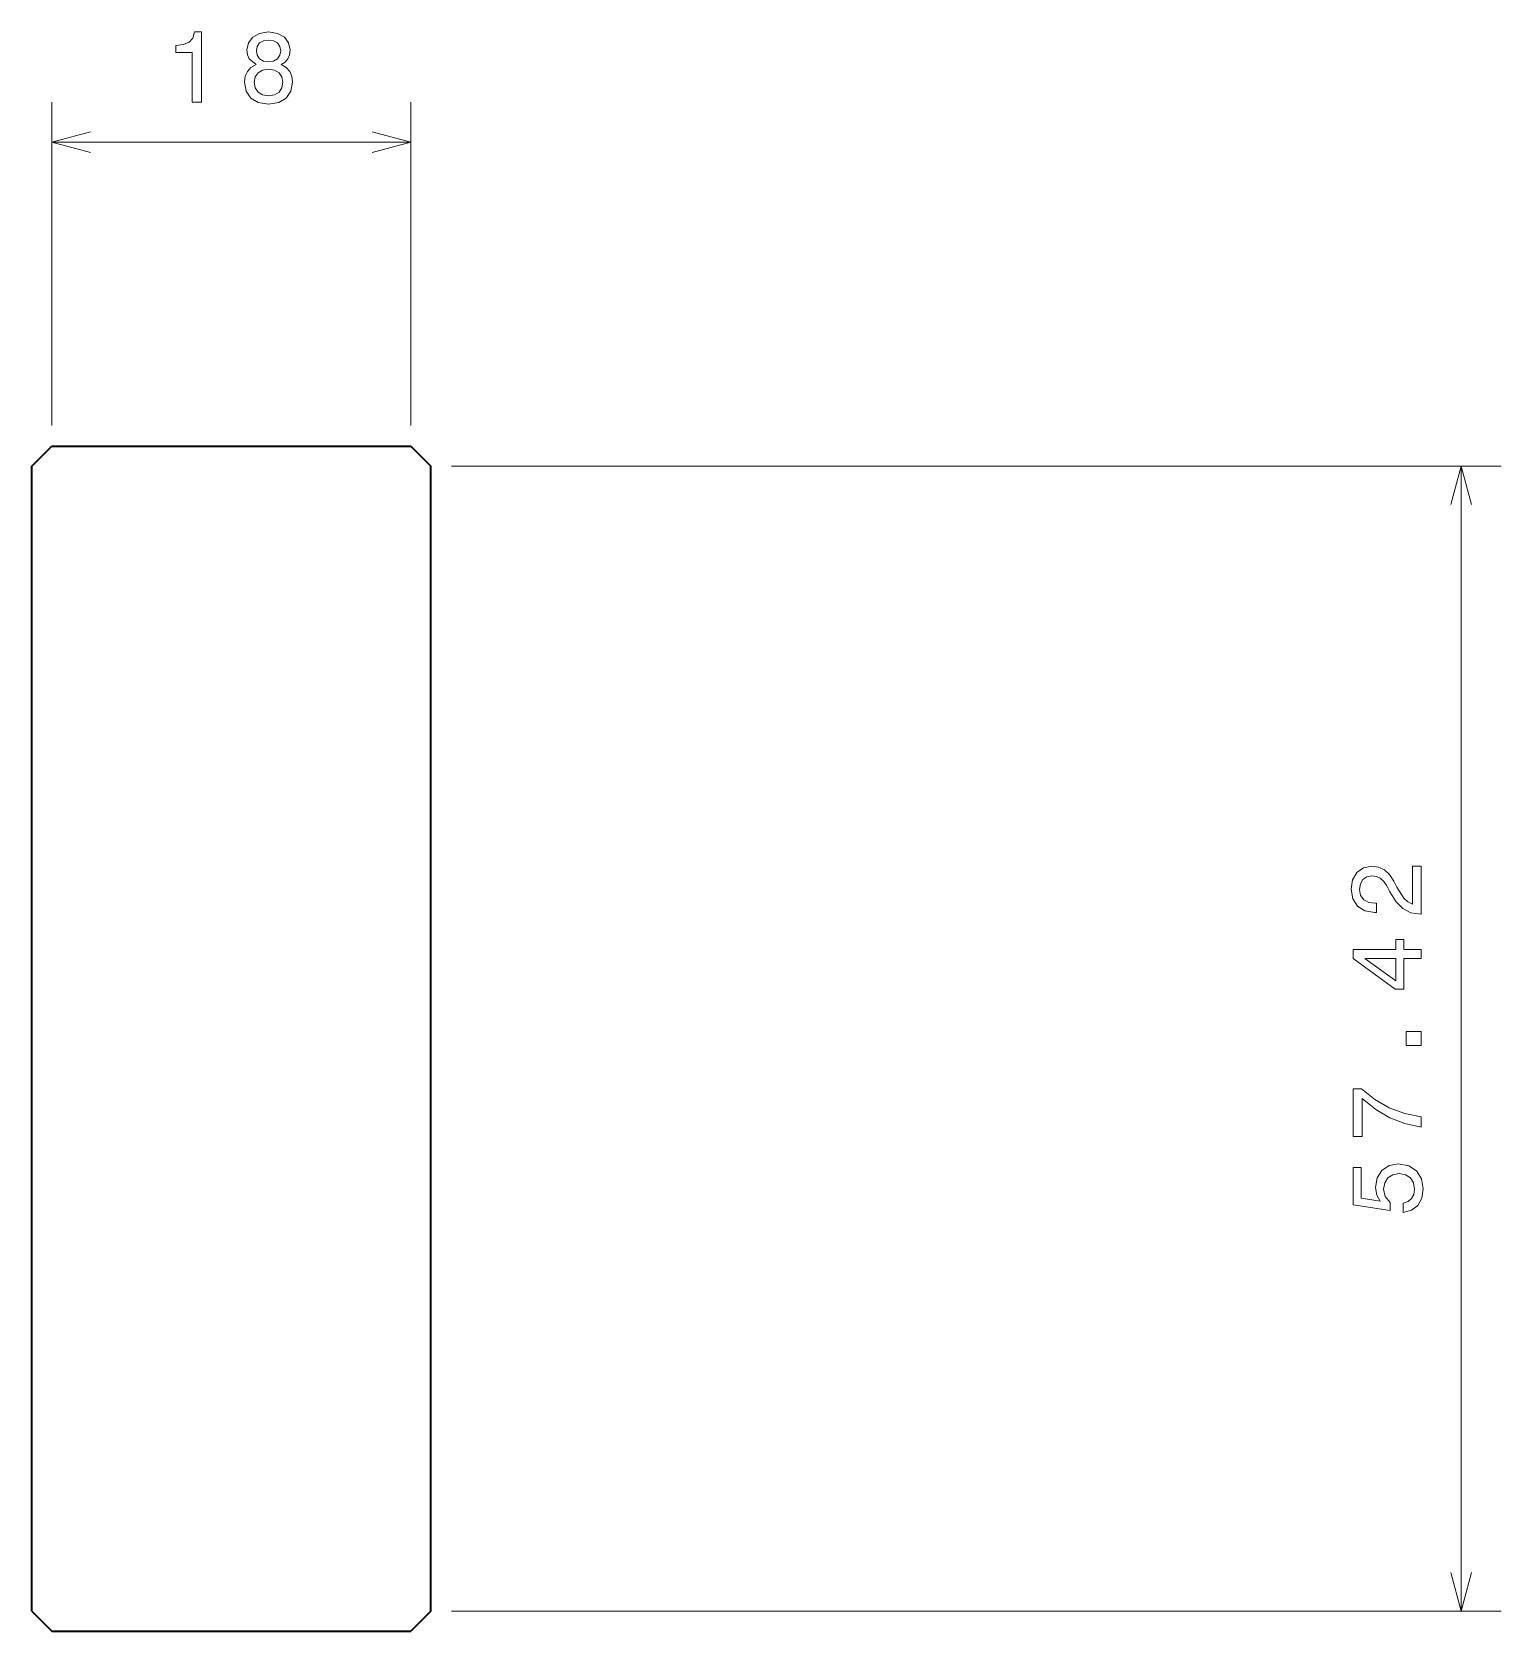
# Model space of a CAD drawing. Extents: x 138.5 to 212.2, y 75.3 to 155.5.
import ezdxf

# ---------------------------------------------------------------- set-up
doc = ezdxf.new("R2010")
doc.units = 0

msp = doc.modelspace()

# ---------------------------------------------------------------- linework, layer by layer
at = {"color": 7, "lineweight": 13}
for p, q in [((139.500015, 135.751694), (139.500015, 151.952759)), ((157.500015, 135.751694), (157.500015, 151.952759)), ((139.500015, 149.952759), (157.500015, 149.952759)), ((159.540009, 133.7117), (212.19162, 133.7117)), ((210.19162, 76.288307), (210.19162, 133.7117)), ((159.540009, 76.288307), (212.19162, 76.288307))]:
    msp.add_line(p, q, dxfattribs=at)
at = {"color": 7, "lineweight": 35}
for p, q in [((138.500015, 133.7117), (139.500015, 134.7117)), ((139.500015, 134.7117), (157.500015, 134.7117)), ((157.500015, 134.7117), (158.500015, 133.7117)), ((138.500015, 76.288307), (138.500015, 133.7117)), ((158.500015, 76.288307), (158.500015, 133.7117)), ((138.500015, 76.288307), (139.500015, 75.288307)), ((158.500015, 76.288307), (157.500015, 75.288307)), ((139.500015, 75.288307), (157.500015, 75.288307))]:
    msp.add_line(p, q, dxfattribs=at)
at = {"color": 7, "lineweight": 13}
for points in [[(146.541229, 151.952759), (147.000168, 151.952759), (147.000168, 155.477982), (146.657227, 155.477982), (146.566452, 155.170349), (146.384888, 154.963562), (146.107513, 154.842529), (145.724228, 154.802185), (145.724228, 154.444122), (146.541229, 154.444122)], [(149.742676, 153.838928), (149.485474, 153.697723), (149.30896, 153.501038), (149.197998, 153.253906), (149.162704, 152.95636), (149.243393, 152.507523), (149.475388, 152.159531), (149.853622, 151.937637), (150.368027, 151.851898), (150.877396, 151.937637), (151.255646, 152.159531), (151.487625, 152.507523), (151.573364, 152.95636), (151.53302, 153.253906), (151.427109, 153.501038), (151.24556, 153.697723), (150.993393, 153.838928), (151.195129, 153.959961), (151.336334, 154.126389), (151.422073, 154.328125), (151.452332, 154.575241), (151.371628, 154.933319), (151.159821, 155.220779), (150.816879, 155.407379), (150.368027, 155.477982), (149.914139, 155.407379), (149.571198, 155.220779), (149.35434, 154.933319), (149.278702, 154.575241), (149.303909, 154.328125), (149.389648, 154.126389)], [(149.757797, 154.534897), (149.798141, 154.756805), (149.919189, 154.928268), (150.110825, 155.03418), (150.368027, 155.074524), (150.620193, 155.03418), (150.811844, 154.928268), (150.932877, 154.756805), (150.978256, 154.534897), (150.932877, 154.307953), (150.811844, 154.131439), (150.620193, 154.015442), (150.368027, 153.980133), (150.110825, 154.020477), (149.919189, 154.131439), (149.798141, 154.307953)], [(149.646851, 152.966446), (149.692245, 153.233734), (149.838501, 153.435471), (150.065445, 153.566589), (150.368027, 153.611984), (150.665588, 153.566589), (150.892532, 153.435471), (151.038788, 153.233734), (151.089218, 152.966446), (151.038788, 152.678986), (150.892532, 152.462128), (150.665588, 152.320923), (150.368027, 152.275528), (150.065445, 152.320923), (149.838501, 152.462128), (149.692245, 152.678986)], [(208.19162, 111.241493), (208.19162, 113.647118), (207.757904, 113.647118), (207.757904, 111.745819), (207.520874, 111.85173), (207.324188, 112.033287), (206.96611, 112.593079), (206.814819, 112.890633), (206.597961, 113.223488), (206.345795, 113.460518), (206.048248, 113.596687), (205.710342, 113.647118), (205.286713, 113.561378), (204.953857, 113.324348), (204.742035, 112.961235), (204.666397, 112.492218), (204.752136, 112.008064), (204.989166, 111.639915), (205.367401, 111.402878), (205.866684, 111.322189), (205.937286, 111.322189), (205.937286, 111.78112), (205.896942, 111.78112), (205.554001, 111.826508), (205.301849, 111.962677), (205.140457, 112.179535), (205.084991, 112.467003), (205.135406, 112.759506), (205.261505, 112.976364), (205.458191, 113.117577), (205.705292, 113.168007), (205.937286, 113.132706), (206.133972, 113.036888), (206.30545, 112.875504), (206.456741, 112.653603), (206.618134, 112.356049), (206.930817, 111.861816), (207.263657, 111.513832), (207.667114, 111.30706), (208.176483, 111.241493)], [(208.19162, 109.013397), (208.19162, 109.467293), (207.324188, 109.467293), (207.324188, 109.966568), (206.920715, 109.966568), (206.920715, 109.467293), (204.767258, 109.467293), (204.767258, 109.008354), (206.880371, 107.475212), (207.324188, 107.475212), (207.324188, 109.013397)], [(206.920715, 107.898849), (205.352264, 109.013397), (206.920715, 109.013397)], [(208.19162, 104.652016), (208.19162, 105.347984), (207.44017, 105.347984), (207.44017, 104.652016)], [(208.19162, 100.562965), (208.19162, 101.072334), (207.359482, 101.238762), (206.582825, 101.531265), (205.861633, 101.944809), (205.185852, 102.484436), (204.767258, 102.484436), (204.767258, 100.083862), (205.226196, 100.083862), (205.226196, 102.00029), (205.907028, 101.445534), (206.618134, 101.026947), (207.374603, 100.734436)], [(207.278778, 96.277229), (207.692322, 96.388184), (208.015106, 96.6353), (208.216827, 96.998413), (208.29248, 97.462387), (208.201691, 97.971756), (207.95459, 98.370171), (207.561218, 98.62233), (207.056885, 98.718155), (206.58786, 98.632416), (206.219711, 98.390343), (205.982681, 98.0121), (205.896942, 97.522911), (205.957458, 97.144669), (206.123886, 96.852158), (205.180801, 96.99337), (205.180801, 98.526512), (204.767258, 98.526512), (204.767258, 96.655472), (206.623169, 96.378098), (206.623169, 96.781555), (206.386139, 97.074059), (206.3004, 97.447258), (206.355881, 97.770027), (206.517258, 98.017143), (206.764374, 98.173485), (207.082092, 98.228958), (207.399826, 98.173485), (207.646942, 98.0121), (207.803284, 97.764984), (207.858765, 97.447258), (207.823456, 97.17997), (207.707458, 96.973198), (207.525909, 96.821899), (207.278778, 96.746254)]]:
    msp.add_lwpolyline(points, close=True, dxfattribs=at)
for points in [[(141.431854, 150.470398), (139.500015, 149.952759), (141.431854, 149.43512)], [(155.568161, 149.43512), (157.500015, 149.952759), (155.568161, 150.470398)], [(210.709259, 131.779846), (210.19162, 133.7117), (209.673981, 131.779846)], [(209.673981, 78.220154), (210.19162, 76.288307), (210.709259, 78.220154)]]:
    msp.add_lwpolyline(points, dxfattribs=at)

doc.saveas('drawing.dxf')
